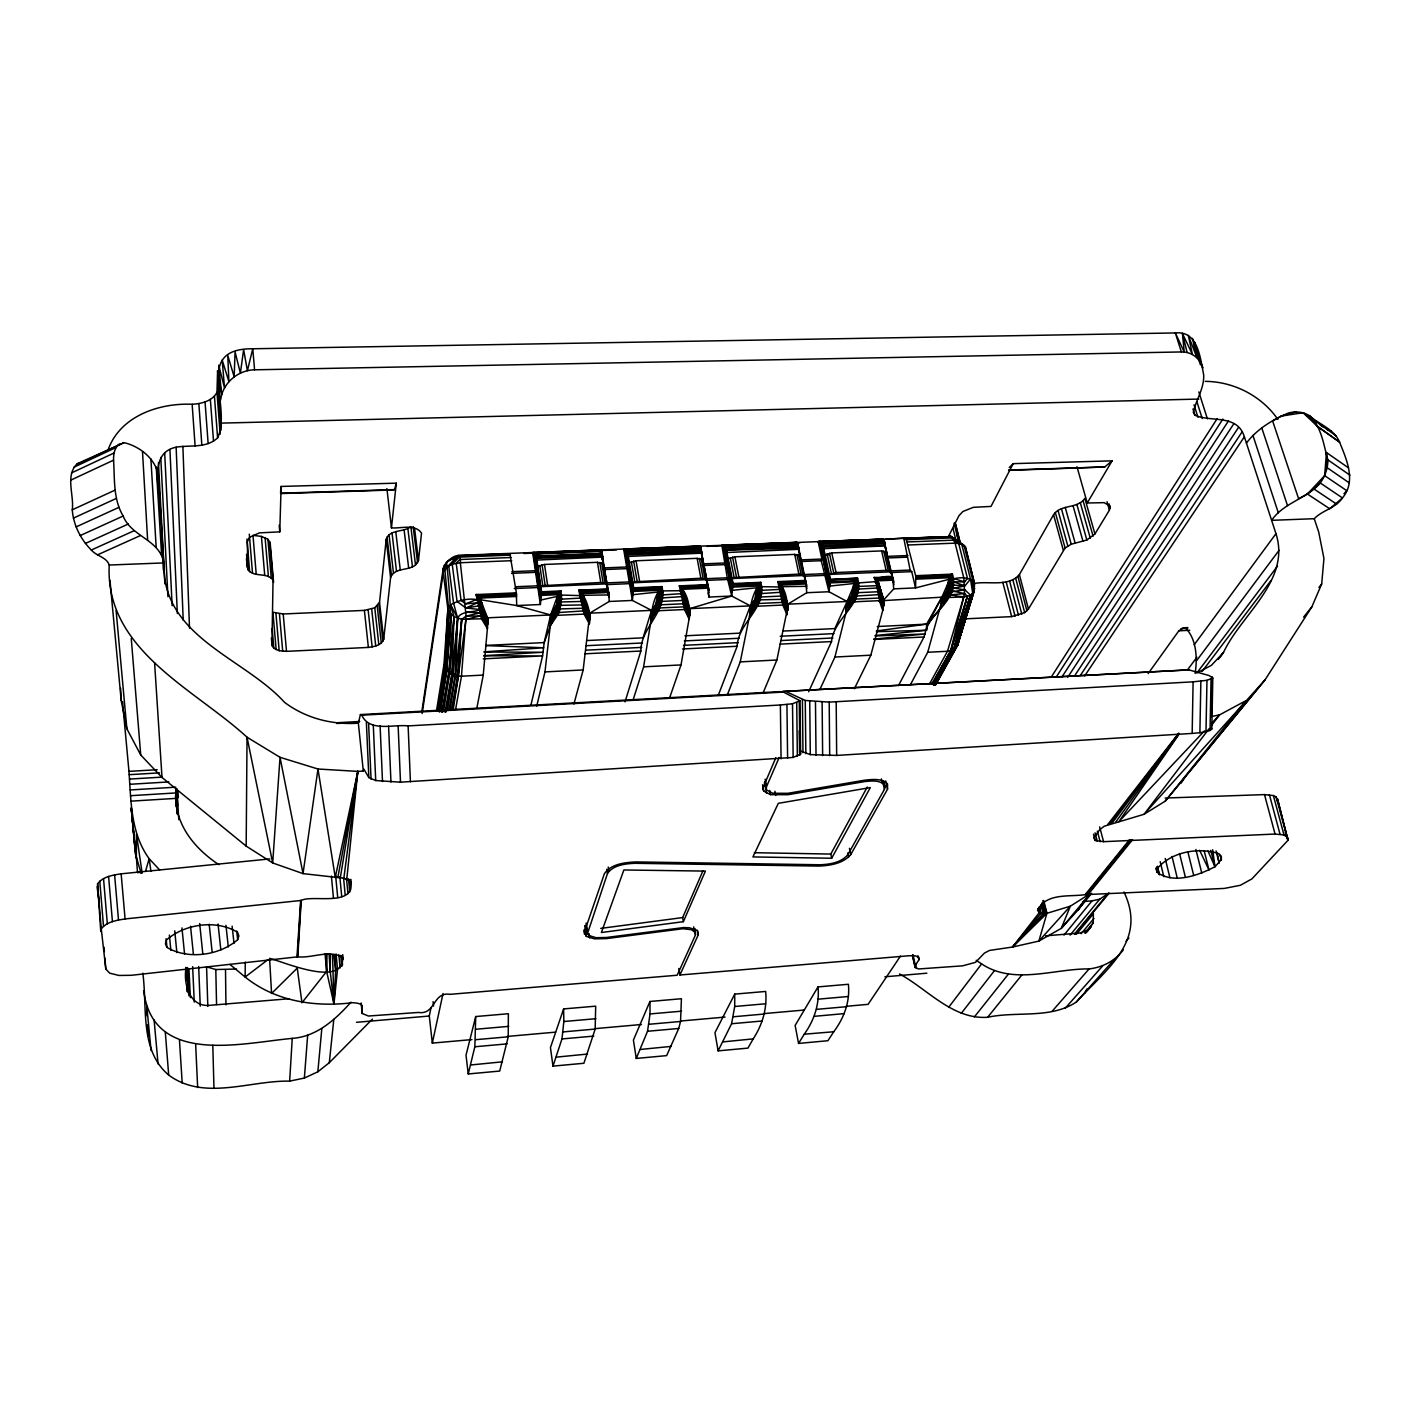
<?xml version="1.0" encoding="UTF-8"?>
<svg xmlns="http://www.w3.org/2000/svg" width="1421" height="1421" viewBox="0 0 1421 1421"><rect width="100%" height="100%" fill="white"/><g stroke="black" fill="none" stroke-linecap="round" stroke-linejoin="round"><path stroke-width="1.5" d="M455.697 708.866L461.47 676.201L466.106 616.092L460.351 562.734C461.985 547.369 444.826 561.366 443.245 568.382L421.753 712.205M486.462 621.705L487.385 628.597L487.492 617.815L480.6 599.769L476.035 594.582L481.506 618.774L487.385 628.597L483.247 675.082L476.941 707.711M573.906 704.034L583.161 669.948L589.786 613.694L582.77 595.683L560.389 595.026C560.602 604.316 559.306 616.021 550.762 621.35C557.885 613.392 559.146 602.664 557.885 592.415L558.915 593.427C560.496 603.374 557.583 613.854 550.762 621.35L544.971 671.902L536.729 706.059M608.792 593.676L607.353 588.951L578.756 590.177L584.067 614.103L589.36 623.855L589.715 613.179L609.165 601.474L609.023 594.937L601.865 555.789L599.626 549.98L601.42 550.14L602.184 553.497L600.639 549.82M632.984 700.304L643.624 666.84L651.564 616.696L656.946 609.431L660.25 590.941L681.405 590.674L683.838 591.829L689.86 609.147L689.789 614.938L681.014 664.921L669.451 698.315M718.102 1050.865L731.584 1023.742L734.71 1006.494L734.728 994.114L765.653 991.449C767.287 1008.359 762.473 1024.736 753.201 1038.875L747.961 1048.112L718.102 1050.865L714.958 1032.694L734.728 994.114M882.778 610.213L883.898 603.143L877.627 579.661L874.217 577.477L878.391 582.468L883.773 599.822L882.778 610.213L883.773 599.822L893.72 588.862L892.725 577.335L874.217 577.477C878.462 588.116 878.054 599.822 882.778 610.213L870.842 655.188L854.358 688.741M893.72 588.862L915.586 587.903L915.799 576.34L906.296 539.696L903.756 538.062L886.082 539.234M932.46 684.3L950.471 651.617L964.522 593.605L963.882 578.311L955.107 543.142L951.644 536.552L458.148 555.362L443.157 571.899L447.881 609.058L444.862 667L448.947 611.9L444.418 565.078L422.161 713.502M609.165 601.474L632.381 600.444L623.606 548.932L625.666 548.968L628.029 554.758L633.713 587.814L632.381 600.444L651.564 610.373L651.564 616.696C660.197 611.581 661.955 599.911 661.422 590.639L662.843 591.385C664.175 614.352 640.924 628.206 640.853 651.031L625.009 701.885M763.166 692.72L776.896 660.001L787.962 606.305L781.745 587.015L759.187 586.642C760.288 596.074 757.038 605.47 750.288 612.149L740.252 661.884L727.41 694.656M910.133 685.224L927.735 652.275L942.016 600.444L949.175 590.497L950.205 582.113L949.494 574.901L915.799 576.34L949.565 575.381L915.888 577.033L950.542 576.517L952.425 574.12C959.211 595.417 937.274 609.645 927.274 625.116L924.023 636.981L898.498 685.579M933.97 685.046L953.455 649.646L957.328 645.809L974.113 591.029L974.54 583.694L965.356 546.748L951.644 536.552L905.035 538.364M390.58 577.654C394.363 567.281 408.164 571.064 415.5 565.025L410.864 526.587C403.617 532.68 389.78 528.878 386.21 539.358L390.58 577.654L383.67 639.432L381.308 643.18L375.73 646.111L368.376 647.425L286.509 651.351L279.173 650.729L273.844 648.296L271.944 644.69L273.045 580.177C267.041 571.81 253.773 577.921 247.787 569.537L247.343 541.721L249.545 537.298L259.421 532.875L279.777 531.863L281.109 486.444L396.317 483.158L394.558 489.588L392.48 489.996L281.447 493.549M245.247 962.106L245.14 977.026C275.265 1001.379 314.876 1007.365 352.39 1002.711C355.765 1002.96 359.744 1002.96 362.248 1005.606L362.16 1013.457L368.448 1016.033L418.307 1012.445C435.892 1015.18 432.464 991.485 450.137 994.327L677.178 975.232L695.473 934.929L694.94 928.659M327.025 953.686L326.652 971.413L301.963 1002.746L297.255 968.11L271.571 993.474L269.581 958.411C281.251 960.774 343.171 988.643 342.798 957.576C329.69 949.192 312.069 958.465 297.788 956.813L131.265 975.303L119.009 975.463L109.683 973.172L105.811 969.033L101.264 928.872C106.824 921.696 116.7 920.293 125.084 918.943L301.234 900.452C312.069 894.342 354.948 907.539 350.863 881.766L343.846 878.214L303.028 873.613L272.69 862.956L246.17 846.117L247.041 737.215C194.055 688.546 104.941 650.054 109.222 565.025C106.699 557.139 96.308 556.037 91.317 550.034C80.642 539.341 73.43 524.971 72.258 509.819C74.318 495.236 64.869 475.484 77.196 463.779L123.982 442.659C139.631 446.176 155.671 458.859 158.317 475.378M718.244 695.402L737.162 646.253C738.263 623.375 763.557 610.55 761.763 587.086L760.359 586.34C761.159 595.612 758.974 607.229 750.288 612.149L750.359 605.879L731.726 596.038L708.972 597.051L707.321 584.653L679.309 585.861C688.332 593.676 690.269 607.975 689.221 619.219L684.496 609.538L679.309 585.861L681.725 586.358L684.94 596.447L662.275 597.921C657.159 598.454 658.935 610 652.346 611.723C652.861 606.874 660.41 599.946 658.296 592.948L661.547 591.545L659.078 603.996L652.257 613.144L652.772 614.689C660.25 608.028 662.754 597.424 660.925 587.814L658.9 588.063L659.912 589.076L659.007 590.319L633.162 591.438L631.652 589.857L633.713 587.814L661.991 586.607L658.9 587.903L657.657 603.126L655.916 608.525L651.724 613.73L652.772 614.689L651.564 616.696C651.759 606.27 655.081 594.76 661.991 586.607L662.843 591.385L660.037 604.422L658.083 610.177L654.157 613.428M877.254 626.519L926.581 624.139L927.504 626.039C935.249 610.231 955.338 597.815 952.141 578.027L964.575 581.935L967.452 578.418L958.66 543.266L954.148 540.122L907.433 541.952M689.221 619.219L681.689 592.095L680.695 586.962L681.796 587.015L687.249 603.215L686.148 605.612L684.194 606.838L660.232 607.922C653.518 605.506 661.618 596.056 659.007 590.319M786.897 611.048L784.037 604.458L779.152 582.717L780.236 582.77L786.239 600.568L785.067 603.623L782.829 605.062L758.086 606.181L760.501 587.246L759.791 583.551L757.819 583.8L760.821 582.344C754.071 590.514 750.554 601.776 750.288 612.149L751.549 610.16L750.501 609.2L754.853 604.049C758.263 601.474 757.286 582.237 758.814 584.795L757.908 586.038L732.614 587.122L730.962 585.559L733.129 583.534L760.821 582.344L761.763 587.086C758.85 588.987 754.746 596.767 760.786 596.98L781.674 596.056L780.147 582.113L777.784 581.615L782.829 605.062L787.003 614.671C788.264 603.641 786.683 589.36 777.784 581.615L805.21 580.443L805.831 581.562L806.737 592.717L787.785 604.174L787.003 614.671M820.041 689.149L834.926 657.035L846.17 611.918C844.394 601.083 855.886 595.15 854.074 584.404L857.396 583.019L877.148 581.526L878.214 591.758L882.832 606.625M487.385 628.597L487.492 617.815L483.406 610.177L480.6 599.769L476.035 594.582L516.356 592.859L516.711 605.559L550.673 614.956C555.38 617.3 561.775 602.273 558.133 596.749L558.009 594.689L561.064 590.941L561.544 598.952L559.199 612.504L550.407 625.666L544.172 642.594L542.573 655.916L530.974 704.905M558.009 594.689L541.064 595.435L539.678 593.818L541.632 591.775L561.064 590.941L558.826 592.22L550.673 614.956L550.762 621.35L550.833 618.348L554.883 613.09L556.552 607.637L557.387 598.472L561.81 595.79L558.133 596.749L556.641 604.547L558.737 605.364L582.415 604.92L580.141 591.296L578.756 590.177L607.442 589.537L608.028 591.314L581.349 592.468L580.141 591.296C583.942 596.607 584.582 611.9 589.786 619.538L589.36 623.855M657.71 600.071L661.76 601.385L683.092 600.444L682.187 593.623L658.474 595.204L659.113 593.658L661.76 592.966L662.63 594.529L661.316 597.779M798.549 1043.423L804.268 1034.204C814.18 1020.349 819.722 1004.025 818.016 986.902L848.39 984.273C850.149 1001.503 844.163 1017.809 833.914 1031.504L827.892 1040.723L798.549 1043.423L795.138 1025.447L818.016 986.902M336.084 953.988L337.523 969.353L333.953 1004.096L330.205 971.218L330.436 954.202M449.214 708.795L455.359 675.543L461.718 619.29L466.106 616.092L480.973 616.039L486.781 624.903L487.492 617.815L550.673 614.956L556.641 604.547M557.991 595.843L557.174 602.078L581.58 601.474C585.043 599.058 586.411 604.778 582.415 604.92M688.297 611.883L683.785 596.642L680.179 590.639L681.21 589.786L688.954 615.577L689.789 614.938L688.297 611.883L685.721 608.916L681.405 590.674L682.222 589.981L685.952 602.273L688.03 604.991L686.752 608.081L684.496 609.538L659.237 610.693L656.946 609.431L659.078 603.996L660.872 587.282L633.162 588.187L627.265 553.728L624.423 549.234L700.287 546.286L708.937 590.585M731.726 596.038L733.129 583.534L726.255 549.057L724.355 545.38L721.85 545.113L727.268 577.796L731.726 596.038L689.789 608.632L689.789 614.938L688.865 612.433M915.888 577.033L951.466 575.292L941.892 597.175L941.697 603.321L943.064 601.367L942.016 600.444L946.652 595.363L948.589 590.124L948.979 580.265C956.599 577.263 967.754 576.162 974.167 581.811L974.113 591.029C969.495 599.893 957.417 596.127 949.956 594.351L952.603 580.283L951.466 575.292L949.494 574.901L952.425 574.12L915.675 575.7M799.543 750.661L810.29 754.604L836.667 755.421L1192.166 733.414L1193.107 681.831L1206.98 680.322L1212.806 678.012L1209.129 675.561L1188.88 669.877L782.74 691.476L1188.88 669.877M1192.166 733.414L1199.892 732.721L1200.869 681.21M1199.892 732.721L1205.985 731.708L1206.98 680.322M1205.985 731.708L1210.053 730.465L1211.047 679.22M1211.403 714.354L1212.149 676.769M1210.053 730.465L1211.793 729.08L1212.806 678.012M808.638 691.778L831.534 641.564C833.754 617.602 864.963 604.067 857.609 578.187L853.879 583.534L851.659 595.843L856.064 599.076L879.048 598.046L880.896 596.838L881.802 594.493L876.65 578.613C871.215 579.715 894.875 572.841 892.619 579.022L893.667 581.296M915.977 579.182L949.654 577.725L948.589 590.124L964.522 593.605L967.381 596.305L953.544 650.161L957.541 645.205L974.113 591.029L972.781 580.23L963.971 545.149L952.958 537.866L906.296 539.696M882.494 602.984L880.345 600.071L876.206 581.313L875.283 582.166L877.823 583.729L883.418 601.776L878.391 582.468L877.521 583.658L883.631 606.003L883.773 599.822L875.585 578.56L892.672 577.921L893.4 580.159L877.627 580.834M270.079 550.193L270.239 543.639L267.894 539.252L261.411 536.41L252.991 535.344L256.224 574.386M558.133 596.749L556.552 607.637L550.815 617.14L551.899 619.307L550.673 614.956L544.172 642.594L485.84 645.418M443.157 571.899L443.245 568.382L444.027 569.679L446.585 562.201L449.569 559.945L457.633 556.091L470.884 555.575M849.74 604.493L855.069 595.221L857.396 583.019L856.081 582.432L855.087 591.882L847.111 601.492L846.969 607.691L853.826 601.278L858.657 582.876L857.236 582.148C859.119 593.534 852.849 603.428 846.17 611.918L847.111 601.492L854.838 582.947L854.589 578.951L856.632 579.377L857.325 589.129L879.741 587.85M468.237 1073.956L474.845 1046.762L475.715 1016.548L508.363 1013.724L508.238 1036.797L499.712 1071.061L468.237 1073.956L466.017 1055.217L475.715 1016.548M806.737 592.717L828.994 591.74L821.214 560.691L821.906 559.039L818.087 541.383L820.29 541.401L823.416 547.049L830.592 579.981L828.994 591.74L847.111 601.492C853.577 599.147 858 588.454 855.673 580.603L854.696 579.626L856.632 579.377L854.767 580.709M656.946 609.431L654.566 606.501L651.564 610.373L651.724 612.522L655.117 607.513L658.136 592.042L632.487 594.724L625.204 550.034L699.434 547.138L700.748 547.156L701.192 549.607L700.287 546.286L698.475 546.144L701.175 551.881L708.404 588.17L708.049 585.772L708.404 588.17L682.826 589.289M805.37 580.621L806.293 583.942L781.248 585.026L779.152 582.717L805.316 581.029L806.293 583.942L805.831 581.562L805.902 582.77L780.324 583.871M849.492 604.316L848.284 605.719L847.253 604.778L854.199 594.742L854.998 582.859L856.17 583.356C858.053 592.308 852.44 601.065 846.969 607.691L849.385 606.447M875.585 578.56L876.437 582.201L878.587 583.338L882.423 596.252L881.34 599.253L879.137 600.674L854.909 601.776L857.662 584.422L858.568 585.949L857.325 589.129L854.163 588.987L853.879 583.534L829.242 586.127L819.189 541.667L883.329 539.181L893.845 582.521M949.725 578.827L948.766 579.395C950.685 586.074 946.581 592.735 941.892 597.175L883.809 600.586L882.423 596.252M442.57 712.294L449 671.458C452.908 634.903 450.439 598.33 446.585 562.201L458.148 555.362M452.02 673.092L454.01 616.714L450.688 604.795C459.107 599.644 471.47 597.388 480.724 600.692C489.428 616.696 461.754 606.998 457.651 618.348L451.949 674.265L445.928 712.081M588.845 617.815L588.933 620.195L585.31 613.481L582.45 601.261L585.008 610.675L589.786 619.538C589.91 609.733 586.536 598.792 580.141 591.296L607.939 589.591M455.466 674.211L457.651 618.348L453.512 602.93L448.716 565.682L458.699 555.718L509.89 553.728L516.356 592.859M540.389 604.511L532.644 552.467L534.633 552.503L536.623 558.364L541.721 592.415L540.389 604.511L516.711 605.559L480.6 599.769M439.8 711.957L446.531 670.037L448.947 611.9L447.881 609.058L450.688 604.795L457.651 618.348L453.494 673.661L457.189 676.964L451.558 709.399M609.183 597.104L601.42 550.14L533.301 552.787L535.93 557.512L541.099 592.148L559.892 591.633L560.638 605.897L557.068 614.76L552.147 619.503M821.267 547.192L821.835 542.982L884.004 540.016L886.668 552.343L881.606 550.922L831.747 552.929L825.139 554.829L829.527 554.652M159.667 501.418C158.086 483.282 150.768 452.375 176.133 447.189C189.988 444.88 206.4 448.503 217.608 437.881C232.742 405.66 192.474 348.287 252.76 348.767L1175.327 332.94C1198.294 330.436 1200.301 358.501 1203.694 374.842C1204.333 388.59 1195.843 400.012 1193.338 412.445L1194.937 415.216C1211.065 422.499 1237.318 413.706 1244.37 436.798L1275.969 533.674C1291.05 580.692 1241.084 614.511 1223.499 652.505L1219.484 657.763M805.494 582.788L805.671 581.082M689.789 614.938C688.776 605.914 682.489 597.673 681.885 588.116L680.695 586.962L681.725 586.358L707.427 585.239L708.013 586.997L681.885 588.116M325.054 953.757L326.652 971.413L333.953 1004.096L335.658 970.046L334.947 955.214M707.587 587.015L707.853 585.292M724.692 551.011L725.349 546.748L797.714 543.373L796.044 542.236M854.323 586.624L879.119 585.541L878.16 582.805M958.305 641.049L958.02 644.015M553.071 620.053L550.407 625.666L550.673 614.956L550.815 617.14L551.934 616.909C556.979 610.799 561.153 602.309 558.933 594.298M581.349 592.468L582.344 593.641L608.454 592.504L607.353 588.951M701.121 549.128L702.631 559.767L697.125 558.329L636.04 560.78L629.414 562.716M552.982 1066.123L561.97 1038.946L563.835 1021.521L563.622 1008.928L595.683 1006.157L595.168 1029.053L583.907 1063.263L552.982 1066.123L550.442 1047.579L563.622 1008.928M452.358 709.523L458.397 676.112L461.718 619.29L454.01 616.714L448.947 611.9L444.844 667.337L437.775 711.193M583.321 604.582L583.107 608.277L588.116 616.465M886.668 552.343L885.159 545.913L823.15 548.719L822.866 545.273L819.189 541.667L829.136 587.459M1277.372 801.124L1276.147 796.95L1273.376 795.565L1264.495 794.605L1165.131 798.051M109.222 565.025L163.699 562.929C160.378 539.909 131.158 536.729 123.165 516.018C113.058 499.18 114.781 478.984 113.556 460.173C113.502 454.329 114.302 447.722 119.382 443.991M296.971 956.884L300.648 900.505M142.828 973.207C147.482 1007.4 139.347 1050.172 168.69 1075.058C204.002 1101.275 250.22 1080.28 289.653 1081.132L292.246 1038.378C316.759 1036.673 335.427 1019.479 351.04 1002.142M297.504 956.83L300.932 900.47M297.788 956.813L301.234 900.452M602.113 557.121L536.321 560.087L535.593 554.154L601.776 551.011L603.215 563.782L597.459 562.325L544.492 564.457L537.849 566.411M658.083 606.891L661.085 597.744L660.339 593.214L656.893 602.433L661.085 604.778L683.732 603.765L683.128 596.82M1285.277 832.138L1287.977 840.308L1277.497 798.851L1287.977 840.308L1251.919 878.889L1240.373 885.283L1224.263 888.427L1085.164 894.644C1069.747 897.077 1045.714 892.495 1037.596 910.559L1040.883 913.419L1046.922 913.312L1070.333 906.189L1090.12 893.685L1078.113 909.92L1061.274 928.375L1038.858 941.093L1012.516 947.043L989.567 950.418L984.487 953.047L975.499 962.337L962.621 965.836L918.588 968.962L915.213 967.488L912.531 955.978M853.506 597.726L847.946 602.806L847.111 601.492L787.785 604.174L787.962 606.305L786.239 600.568M820.716 541.65L828.585 580.869L830.344 581.757L855.673 580.603L853.435 594.227L847.271 603.605L847.111 601.492L834.838 628.579L783.113 631.066M944.539 600.159L948.713 596.98L950.986 578.311L952.319 578.898L947.647 596.252L943.064 601.367L942.762 598.49C949.406 593.481 948.144 583.356 953.562 578.756M436.584 710.216L443.974 664.424L447.881 609.058M443.583 710.642L449.747 673.785L447.047 669.859L451.043 614.529L446.585 669.38M447.366 710.429L453.246 675.792L449.942 672.044L454.01 616.714L449 671.458M755.848 598.028L750.359 605.879L750.519 608.01L754.036 603.055L757.02 587.743L731.886 590.372L723.698 546.197L796.417 543.373L797.714 543.373L798.193 545.806L797.128 542.52L722.809 545.415L731.3 585.061L732.952 585.967L758.814 584.795C761.638 593.427 757.375 602.646 751.052 608.632L751.549 610.16L755.865 604.955L760.501 587.246L757.02 587.743L755.848 598.028L758.796 599.893L782.26 599.342L780.946 589.289L779.72 585.505L778.744 586.358C780.822 588.276 783.806 594.387 781.674 596.056M289.653 1081.132L304.36 1078.059L307.664 1035.234M483.247 675.082L461.47 676.201L458.397 676.112L457.473 674.566L461.718 619.29L481.506 618.774L483.833 617.282L485.325 614.121L482.234 608.135L479.676 598.081L484.259 595.417L516.516 594.244L508.54 595.612L516.587 595.363L484.348 596.767L479.676 598.081L516.622 596.483M1348.565 467.918L1326.486 452.553L1324.638 475.644L1307.409 494.028L1329.736 508.771L1342.454 497.936L1320.233 482.98L1307.409 494.028L1298.616 498.735L1272.594 420.882L1281.174 416.087L1303.093 412.729L1317.498 426.46L1339.577 442.126L1317.498 426.46L1309.309 415.607C1321.548 426.549 1323.59 444.791 1327.871 459.871C1327.996 468.22 1325.065 476.23 1320.233 482.98C1306.769 498.807 1283.66 502.679 1271.617 520.335L1314.23 518.701C1322.4 510.157 1335.651 508.256 1342.454 497.936C1356.54 481.222 1346.54 459.427 1339.559 442.126C1334.266 429.035 1319.168 424.453 1309.309 415.607C1303.093 411.699 1295.526 411.184 1288.51 412.996C1272.577 419.71 1256.963 429.071 1246.43 443.103M787.714 610.426L779.934 586.393L780.697 585.701L787.714 610.426L787.785 604.174C785.902 605.701 782.083 585.789 779.916 589.395L758.299 590.514L756.683 595.683C757.482 598.703 751.816 608.241 750.359 605.879L689.789 608.632L688.03 604.991M964.575 581.935L952.354 581.793L951.004 591.385M636.253 1058.432L647.532 1031.273L650.036 1013.937L649.948 1001.468L681.423 998.732L680.552 1021.468L678.741 1028.467L666.644 1055.625L636.253 1058.432L633.411 1040.083L649.948 1001.468M580.141 591.296L582.308 592.433L585.736 606.341L589.715 613.179L651.564 610.373C655.667 610.035 660.605 597.779 659.024 591.456M582.344 593.641L585.434 606.767L589.857 616.607L589.058 617.602L588.33 616.252M583.427 598.223L584.422 600.888L583.8 598.49L582.273 598.01L558.062 599.342L555.309 609.964L559.199 612.504L584.759 610.835L586.873 607.708L581.651 594.351L580.78 595.062L584.759 610.835M1288.119 838.106L1283.998 834.944L1275.063 834.056L1103.584 841.676L1095.2 840.504L1093.833 837.875L1099.712 829.686L1104.224 826.223L1144.047 814.286L1165.202 801.16L1265.063 679.824L1311.885 606.785L1321.69 583.96L1323.946 558.471L1318.688 531.969L1314.23 518.701M304.36 1078.059L317.842 1071.789L321.803 1028.768M884.519 542.413L884.004 540.016L882.725 539.998L820.183 542.431L820.308 544.989L821.427 543.746L884.377 541.472L885.159 545.913L884.377 541.472L881.482 539.039L883.329 539.181L884.501 541.952M707.498 584.813L708.013 586.997M781.248 585.026L787.945 607.495L786.719 608.135M728.28 558.737L734.906 556.819L794.73 554.403L800.005 555.842L798.62 549.323L726.451 552.538L724.355 545.38M652.221 613.108L652.079 611.35M684.656 596.447L689.967 610.781L683.146 590.408M346.795 878.995L357.826 771.39L363.314 771.052L363.847 769.063L368.838 777.589L375.712 780.538L400.491 782.172L793.149 757.446L800.645 754.018L800.041 700.748L783.451 692.08L779.383 691.654L360.401 714.568L358.358 723.165L363.314 771.052M587.761 609.502L584.067 614.103L558.275 615.275L553.568 611.048C544.083 626.75 563.444 600.479 559.235 596.269L558.169 595.754M317.842 1071.789L329.299 1062.713L333.811 1019.372M914.787 966.351L918.872 959.868L918.943 957.399L915.515 955.871L909.493 955.711L679.913 975.001L698.315 934.698L697.054 930.293L689.38 927.789L683.821 927.54L606.394 937.487L596.074 937.7L588.987 935.533L587.424 933.739L586.145 925.107M383.67 639.432L379.531 602.309L386.21 539.358M280.559 491.524L281.109 486.444M415.5 565.025L418.485 560.496L421.54 533.141C415.074 523.532 400.775 528.754 391.45 527.866L396.317 483.158M757.908 586.038L758.121 590.568L757.375 589.733L759.311 588.898M892.441 577.281L892.619 579.022L892.85 577.814M940.755 607.513L941.892 597.175L926.581 624.139L926.545 630.249L875.158 635.56M560.3 598.952L558.915 608.952L583.107 608.277C589.129 605.932 583.729 596.642 579.519 595.008L580.603 594.138L581.864 596.554L586.376 612.629M751.016 608.597L756.132 601.74L760.484 588.685M1195.168 673.43C1197.352 658.634 1196.819 639.93 1186.002 628.455L1183.48 627.798L1178.826 630.817L1148.168 673.572M486.728 621.936L487.492 617.815L487.652 624.245L487.652 621.297C480.937 615.346 484.312 602.948 476.692 599.484L465.662 603.836L461.061 600.444L456.194 563.178L459.853 559.519L511.187 557.512M608.028 591.314L608.188 590.088L608.454 592.504L608.295 590.55M343.846 878.214L357.826 771.39L317.984 769.01L280.026 757.322L247.041 737.215L272.69 862.956L280.026 757.322L303.028 873.613L317.984 769.01L335.267 877.414L357.826 771.39L340.329 877.681M951.466 575.292L949.583 575.576L951.093 579.217L949.104 584.795M458.503 674.691L465.928 619.485L482.341 615.311L484.348 612.309L482.234 608.135L487.616 618.952L487.492 617.815L486.621 624.21M589.715 613.552L589.875 615.346L585.434 606.767L582.77 595.683M689.647 611.439L686.307 601.705L684.194 606.838L685.721 608.916M798.78 549.501L797.714 543.373L798.193 545.806M701.388 553.178L627.727 556.464L626.288 551.366L700.748 547.156L701.192 549.607M683.306 591.296L687.533 607.087L689.718 609.627M659.149 594.902L658.26 597.619L659.326 594.848L658.296 592.948M899.564 973.953C927.806 989.318 952.638 1019.674 987.631 1017.276C1016.619 1010.953 1050.456 1019.266 1076.372 1002C1107.012 968.447 1147.351 941.075 1123.975 891.997M453.228 709.559L458.219 677.106M1087.101 931.803L1093.246 922.833L1093.353 913.792L1076.372 934.254M450.048 709.043L455.2 676.485M437.881 711.424L444.951 667.906L443.974 664.424M440.492 710.198L446.922 671.103C441.114 661.564 452.784 679.38 458.397 676.112L457.189 676.964M557.814 602.042L555.309 609.964L554.776 609.147L550.78 616.075M757.357 595.932C755.333 590.941 762.42 595.648 760.661 590.177M437.384 710.873L444.809 667.568M656.893 602.433L657.159 606.199M781.745 587.015L785.529 598.809L782.634 602.397L759.169 603.463L756.132 601.74L759.258 587.566L757.198 588.631L757.233 593.25M852.263 596.625L852.778 593.712L857.023 595.985L879.652 594.582L881.109 592.433L878.587 583.338L883.951 601.936L881.784 595.292M439.16 711.726L446.46 670.499M908.356 544.989L955.107 543.142L961.697 543.959L970.49 579.075L964.912 585.896L953.26 585.061L951.999 591.722C951.217 596.749 945.178 592.593 947.718 589.466L950.631 584.759L949.938 579.679M441.736 712.223L448.823 673.057M587.424 933.739L607.478 873.524C613.268 864.963 625.222 863.79 634.743 863.293L818.94 866.082C830.13 865.584 843.15 863.595 850.753 854.572L887.539 789.188L887.539 783.877C881.446 778.033 871.926 779.401 864.252 780.253L787.891 793.309L772.793 793.273L766.914 790.2L765.937 787.998L779.152 757.553M927.274 625.116L941.892 597.175L942.016 600.444L942.016 598.259L945.8 594.404L948.766 579.395L915.586 587.903L911.731 571.651L910.15 570.052L903.756 538.062L944.645 537.067M444.986 712.187L451.807 675.099M337.825 877.485L357.826 771.39M100.749 931.483L97.569 883.844C102.916 876.579 112.792 875.105 121.14 873.826L269.848 858.923M876.775 583.587L880.345 600.071M757.056 602.415L758.494 596.323M632.416 596.092L624.423 549.234L625.293 552.627L626.288 551.366L700.926 548.648L701.85 553L699.771 547.742M857.414 584.457C852.227 585.345 857.538 594.351 853.985 598.046L855.762 595.541M471.932 1039.586L432.321 1043.103L429.284 1016.033L431.043 1007.542M220.184 434.169L216.969 392.409L217.591 370.703L221.676 394.718L220.575 400.012M432.321 1043.103L443.05 993.492M660.321 594.635L657.657 603.126L656.378 605.417L655.827 604.618M660.747 594.582L658.225 603.516L651.955 611.137M681.298 593.712L681.689 592.095L684.052 592.93M759.56 596.66L761.62 590.195L760.732 588.649L756.967 605.683L752.952 608.916M483.726 613.996L479.818 599.165L479.072 601.047L482.145 611.918L486.817 622.291M883.631 606.003L883.773 600.799M600.71 551.614L602.717 556.925L601.776 551.011L534.083 553.675L540.406 598.738M580.603 598.117L581.029 596.5M780.449 587.814C786.435 591.029 782.243 602.095 787.749 605.168M934.894 685.117L955.729 647.958L970.419 595.097L964.895 589.857L948.571 587.175M944.13 602.095L941.697 603.321C947.949 597.335 953.189 588.028 951.093 579.217L949.903 578.738M508.452 594.387L516.445 593.534L477.438 595.719L477.74 602.628L465.964 607.993L457.047 601.456L452.215 564.19L459.285 557.139L510.548 555.131M963.154 623.837L958.393 640.782L974.522 588.454L958.358 642.772M965.552 615.382L967.346 609.023M583.303 598.188L582.628 594.777M695.668 932.887L691.636 929.76L682.897 928.73L606.376 938.606L594.475 938.855L586.305 936.368L584.457 931.874L604.369 873.755C611.03 863.861 624.849 862.494 635.844 861.925L820.219 864.767C829.917 864.341 841.214 862.618 847.786 854.785L884.413 789.383L885.105 786.968L883.489 780.644M145.528 871.251L149.169 858.71C130.554 833.15 131.105 801.391 128.956 771.372L122.508 701.548M957.576 644.992L972.728 593.303L970.49 579.075L974.113 591.029L957.328 645.809L950.471 651.617M932.194 684.371L951.395 649.326L967.381 596.305L951.058 649.415M954.379 648.1L970.419 595.097L953.828 648.402M956.653 646.289L972.728 593.303L956.031 646.892M974.522 588.454L957.328 645.809M973.9 585.736L974.54 583.694L965.356 546.748L950.276 536.25L965.356 546.748M541.632 591.775L540.584 597.406M787.785 604.174L781.568 586.127L784.055 594.458L782.705 595.63M759.063 593.268L755.528 601.172L750.75 606.643M237.662 939.707L238.906 935.942L237.662 932.425C216.898 919.263 184.41 923.792 166.435 940.098L165.44 943.899L166.95 947.398C187.892 959.921 219.491 955.587 237.662 939.707L236.703 931.039M632.292 583.143L633.961 590.195L632.665 593.41M953.26 585.061C948.766 585.15 946.173 597.175 942.762 598.49L950.045 590.958M854.163 588.987L855.176 585.008M583.516 604.493L589.466 614.582L585.825 606.181M276.154 649.699L272.921 612.238L283.205 613.979L364.398 610.391L374.771 607.779L379.531 602.309M731.584 578.915L733.396 585.896L732.081 589.076M485.787 621.137L482.749 618.135L479.57 609.502L465.964 607.993L481.755 605.399L480.724 600.692L483.833 617.282L487.652 624.245M482.749 618.135L477.989 599.52L478.93 598.809C479.001 607.46 486.604 617.14 487.669 620.018L487.35 618.846M828.816 574.795L830.77 581.686L829.455 584.83M952.319 584.937L953.527 581.793L952.603 580.283M556.073 610.746L558.524 602.06L558.222 597.975M947.398 592.557L947.718 589.466M964.06 618.899L1011.663 616.625L1024.665 612.611L1028.431 609.041L1065.093 548.009L1071.239 544.207L1086.852 540.016L1094.934 533.976L1109.428 510.139L1110.085 506.16L1104.17 502.661L1087.243 502.998L1076.976 466.727M653.518 614.245L653.909 613.25M757.535 595.985L754.764 600.177L756.132 601.74M752.295 609.716L752.721 608.739M683.359 921.678L705.402 871.091L623.872 869.972L601.385 932.513L683.359 921.678L682.666 917.575L702.898 870.895M775.83 757.748L762.633 788.584L763.77 791.124L770.555 794.659L787.962 794.712L864.217 781.657C870.878 780.928 879.102 779.738 884.395 784.801L885.105 786.968M108.316 449.214C120.607 415.856 159.223 402.836 192.155 404.274C201.391 403.795 212.191 401.148 216.969 392.409M660.765 601.136L662.275 597.921M783.344 592.113L761.301 593.552L757.819 602.877L755.865 604.955L753.467 602.042L750.892 606.838M853.63 591.385L856.792 592.415L858.266 589.253M1085.022 992.782L1086.852 988.98M559.714 597.53L560.496 595.932L559.217 595.328M555.913 614.014L558.666 608.863L560.425 597.406L560.549 598.952M948.66 536.072L958.98 515.663L962.923 511.489L973.332 507.333L991.005 506.427L1013.209 463.637L1112.092 460.848L1104.721 466.976L1008.537 470.369M653.909 615.435L651.067 620.995L651.564 610.373L643.056 637.834L586.766 640.551M855.069 595.221L856.561 592.362L856.241 584.67M831.658 858.248L870.309 787.589L778.317 803.327L752.917 856.934L831.658 858.248L830.788 854.057L867.272 787.021M752.668 610.888L749.631 616.394L750.359 605.879L739.915 633.144L684.94 635.809M929.405 684.176L947.487 651.262L963.811 596.838L949.761 597.477L945.196 593.41L942.016 598.259L941.892 597.175L942.052 599.271L942.478 598.117M935.728 684.052L958.18 642.043M934.396 684.78L954.983 647.852M935.693 684.549L957.541 645.205M935.48 685.171L957.008 646.395M935.284 684.318L957.985 643.677M787.927 607.549L784.641 597.442M933.526 684.904L952.976 650.516M660.037 604.422L661.76 601.385M931.679 684.052L950.134 651.724M973.989 583.516C988.288 580.674 1008.342 587.37 1019.39 574.581L1053.565 514.722C1060.883 503.904 1077.544 509.215 1084.862 498.362L1094.934 533.976M759.045 599.982L760.786 596.98M856.01 595.648L857.769 592.664L878.214 591.758L880.31 590.461M1087.243 502.998L1112.092 460.848M689.149 613.019L689.789 608.632M1051.398 676.84L1217.229 418.556M556.996 611.439L561.544 598.952L560.673 597.388M1056.158 677.16L1222.877 419.053M1181.135 783.131L1185.86 775.83M1062.091 676.733L1228.561 420.776M853.062 597.371L854.625 594.99M1084.134 900.701L1078.113 909.92L1091.648 893.258M1067.704 677.302L1233.89 423.653M1075.129 675.046L1238.49 427.455M1080.457 675.277L1242.061 431.931M1084.703 675.881L1244.37 436.798M900.434 956.138L868.089 1004.345L846.081 1006.317M948.02 593.108C951.555 590.461 949.921 583.427 952.354 581.793M1179.235 733.947L1118.878 821.64L1204.493 730.838M559.981 609.307L558.062 612.042L558.275 615.275M360.401 714.568L361.787 715.189C369.638 732.49 393.28 724.106 408.129 725.9L780.378 704.994L792.509 703.75L800.041 700.748M1115.574 822.279L1179.128 733.573M661.085 604.778L659.131 607.478L659.237 610.693M1194.191 644.779L1275.969 533.674M758.086 603.001L760.075 600.337M1187.619 669.717L1196.891 657.266M1112.057 823.168L1178.862 733.467L1109.783 823.878M1196.731 660.516L1279.078 550.3M1197.566 672.062L1277.461 566.18M847.182 601.989L850.913 598.685L850.326 597.69M1202.059 671.511L1271.156 580.336M948.962 1006.938L981.609 963.9C1013.812 985.357 1053.849 968.607 1089.108 968.909C1102.607 967.364 1115.219 960.862 1123.318 949.796M1208.916 728.866L1144.047 814.286L1265.063 679.824L1165.202 801.16L1245.826 700.731L1219.502 714.905L1211.118 716.575M1211.562 725.367L1219.502 714.905L1211.989 722.88M855.016 598.632L857.023 595.985M829.9 579.732L830.77 581.686L829.349 580.141L821.427 543.746L829.9 579.732L857.609 578.187L830.486 579.359L828.212 581.367L829.988 582.912L854.767 581.828M1218.081 659.504L1223.499 652.505L1211.367 665.365L1196.731 673.057M1043.742 900.505L1046.922 913.312L1012.516 947.043L1039.106 912.833L1038.165 908.641M1107.598 824.677L1178.648 733.236M961.253 1013.368L994.487 970.596M652.843 612.309L651.724 613.73L651.564 610.373L655.117 607.513M974.415 1016.885L1008.253 974.291M1318.954 587.388L1321.69 583.96M1303.59 617.14L1311.885 606.785M1085.164 894.644L1129.464 839.775M1086.177 894.573L1130.512 839.704M987.631 1017.276L1022.036 974.753M1087.172 894.502L1131.56 839.651M1088.184 894.448L1132.626 839.598M1064.009 935.054L1092.003 900.861L1099.747 899.173L1108.966 892.903M1070.102 935.125L1099.747 899.173M782.047 586.66L806.773 586.322L797.998 544.847L724.87 547.511L732.952 585.967L725.918 549.838L724.87 547.511L723.804 548.772L722.809 545.415L731.797 591.74M751.673 607.797L750.501 609.2L750.412 606.394M1074.454 934.112L1106.408 895.55M1075.253 933.988L1108.735 893.614M1090.12 893.685L1061.274 928.375L1070.333 906.189L1038.858 941.093L1046.922 913.312L1042.801 900.648M1081.168 933.704L1093.939 918.41M1084.738 932.993L1093.246 922.833M1085.52 933.242L1091.346 926.741M658.989 589.164L659.912 589.076L633.961 590.248L633.73 589.147L660.925 587.814M1042.108 902.939L1045.003 913.561L1012.516 947.043L1040.883 913.419L1039.426 907.06M535.593 554.154L534.083 553.675L539.98 593.303L541.419 594.244L541.774 592.948L559.963 592.166L557.973 593.534M855.033 583.818L854.501 591.687L851.73 599.662L847.253 604.778L847.111 601.492L847.662 602.433L850.913 598.685L854.909 601.776M1052.037 1011.379L1089.108 968.909M1065.111 1008.359L1102.714 965.836M1126.071 941.199L1128.913 938.002M1076.372 1002L1114.384 959.299M1012.516 947.043L1043.209 913.632L1040.74 905.106M1343.946 493.726L1346.788 490.707L1324.638 475.644M633.162 591.438L625.204 550.034L625.986 549.216M683.021 590.337L683.785 596.642M852.742 600.55L854.749 598.49M329.299 1062.713L372.426 1019.088M550.833 615.329L554.083 612.078M947.647 596.252L950.756 591.278L952.372 580.319L952.585 581.775M1009.265 467.509L1013.209 463.637M724.87 547.511L726.468 549.803L798.034 546.996L798.158 545.327M948.713 596.98L950.986 594.795L964.522 593.605M582.503 594.689L581.722 598.028L584.297 604.067M631.972 589.342L633.961 590.195L632.647 588.596L626.288 551.366L627.798 553.693L701.05 550.638L701.654 552.503M750.519 606.252L754.036 603.055M558.915 593.427L541.419 594.244L536.214 557.281L601.847 554.545L607.602 591.331M945.8 594.404L941.892 597.175M1207.992 851.037L1214.955 866.721L1221.35 859.669L1221.332 856.49L1219.111 853.826C1198.827 846.738 1170.478 851.907 1156.872 869.172L1157.085 872.299C1173.657 884.43 1198.347 875.443 1214.955 866.721L1212.681 849.758M725.403 550.264L798.371 548.044L798.957 549.145L797.998 544.847L795.298 542.378L797.128 542.52L806.862 588.436M476.692 599.484L477.829 598.596L479.836 602.54L482.341 615.311L483.833 617.282M822.031 546.463L884.519 543.586M267.841 959.743L245.14 977.026L229.953 964.45M701.299 552.023L628.029 554.758L625.613 552.112M782.26 599.342L783.895 598.401M445.928 567.547L452.215 564.19L460.351 562.734L511.738 560.691M1088.344 929.867L1079.942 932.993L1045.554 935.853M456.159 556.872L449.569 559.945M542.804 585.683L540.868 586.66L606.518 583.871L600.763 582.468L542.804 585.683L539.767 565.416M634.796 581.793L632.842 582.77L706.379 579.644L700.855 578.24L634.796 581.793L631.368 561.739M734.142 577.583L732.152 578.542L804.162 575.487L798.886 574.102L734.142 577.583L730.27 557.76M891.18 571.81L886.118 570.407L836.045 572.521L829.402 574.421L891.18 571.81L892.477 577.281M81.921 462.376L123.982 442.659M73.661 467.349L115.971 447.526M71.565 472.891L113.982 453.05M71.05 480.014L113.556 460.173M457.473 674.566L453.246 675.792M683.732 603.765L684.691 603.321M72.258 509.819L115.083 490.103M73.395 518.132L116.291 498.451M76.112 526.907L119.044 507.297M80.215 535.557L123.165 516.018M85.402 543.444L128.334 524.012M91.317 550.034L134.178 530.69M97.534 554.847L140.306 535.61M883.898 603.143L882.992 604.316L880.31 597.353L878.249 585.079M951.235 581.882L949.264 582.45L949.85 584.741L951.04 584.795M453.494 673.661L449.747 673.785M949.654 577.725L950.542 576.517L915.977 578.098L949.672 576.642M683.092 600.444L685.455 599.111L686.236 601.847M479.836 601.207L478.664 596.909L484.206 594.919L484.348 596.767M449.942 672.044L446.922 671.103M447.047 669.859L444.951 667.906M484.348 596.66L479.676 598.081L484.277 595.63L516.516 594.244M77.196 463.779L80.34 462.837M1281.174 416.087L1296.005 411.841M951.2 580.514L949.175 581.331L950.01 582.166M478.664 596.909L484.259 595.417M466.106 616.092L480.334 612.895L483.176 610.764L487.652 621.297L486.87 619.876M557.121 596.447L540.353 600.124L533.301 552.787L535.344 553.533M952.763 588.436L964.912 585.896L953.527 581.793M558.844 592.379L559.963 592.166M951.999 591.722L964.895 589.857M876.455 630.977L926.581 624.139L927.416 625.879L926.545 630.249L876.437 631.688M600.763 928.393L682.666 917.575M254.59 369.815C239.723 370.064 225.921 380.437 221.676 394.718L218.71 365.215L224.518 387.897L222.191 360.028L228.905 381.681L227.769 355.499L234.163 376.76L235.069 351.946L240.398 373.119L243.613 349.655L247.414 370.686L252.76 348.767L254.59 369.815L1181.348 351.946C1191.171 351.484 1200.408 358.376 1202.788 367.932L1196.109 350.738M465.662 603.836L480.156 602.575L482.518 607.833M757.908 584.884L759.951 584.511L759.72 583.036L733.236 584.173M779.916 589.395L782.722 589.768L782.225 587.548L782.722 589.768M873.773 639.13L925.373 633.926L875.265 635.969M502.466 1061.824L470.617 1064.986M587.512 1054.045L556.215 1057.153M671.085 1046.407L640.303 1049.462M753.201 1038.875L722.916 1041.895M804.268 1034.204L833.754 1031.753M474.845 1046.762L507.19 1043.867M561.97 1038.946L593.729 1036.104M647.532 1031.273L678.741 1028.467M731.584 1023.742L762.242 1020.988M814.162 1016.335L844.287 1013.617M507.155 1036.442L555.558 1032.143M595.186 1028.626L641.404 1024.505M681.014 1020.988L725.03 1017.081M764.64 1013.546L804.25 1010.029M475.751 1039.675L508.238 1036.797M563.267 1031.895L595.168 1029.053M649.202 1024.257L680.552 1021.468M733.609 1016.743L764.409 1014.008M816.542 1009.354L846.792 1006.672M143.734 990.846C153.059 1066.07 241.854 1042.996 292.246 1038.378M476.053 1029.23L508.647 1026.371M563.835 1021.521L595.843 1018.697M650.036 1013.937L681.476 1011.184M734.71 1006.494L765.582 1003.777M817.874 999.194L848.213 996.512M356.511 1022.303L429.284 1016.033M884.892 976.795L926.865 973.19M288.978 998.75L210.166 1005.304C189.579 1007.596 183.202 983.776 186.062 967.577M207.821 1006.334L206.578 966.848L215.797 969.531L236.525 969.033M1083.157 901.553L1092.003 900.861M484.152 651.848L543.799 647.781L485.84 645.596M141.763 872.334L137.5 872.618L136.363 856.97M130.608 795.707L175.991 792.918L175.636 787.181L130.27 789.952M130.892 801.16L176.311 798.353M129.56 779.063L162.03 777.127M129.915 784.285L168.833 781.923M128.956 771.372L157.198 769.702M129.24 774.676L159.578 772.864M483.762 655.685L543.266 652.257L484.117 652.008M786.825 691.903L805.263 700.464L829.207 702.116L1193.107 681.831M707.498 585.914L707.321 584.653M361.787 715.189L783.451 692.08M337.559 722.703L359.673 721.477M336.795 723.502L341.182 723.271M354.309 722.543L358.696 722.294M358.358 723.165C332.141 725.065 305.604 718.209 284.484 702.311C247.076 660.872 173.451 640.178 164.623 578.098L157.891 468.255M544.971 671.902L583.161 669.948M643.624 666.84L681.014 664.921M740.252 661.884L776.896 660.001M834.926 657.035L870.842 655.188M927.735 652.275L947.487 651.262L953.455 649.646L951.395 649.326M483.264 658.847L542.573 655.916L483.726 655.809M584.919 653.802L640.853 651.031M682.506 648.971L737.162 646.253M780.111 644.122L831.534 641.564M873.862 639.468L924.023 636.981M1183.48 627.798L1187.867 627.585M1181.046 628.597L1187.601 628.277M1178.826 630.817L1189.732 630.267M586.322 645.702L642.505 642.967M684.336 640.924L739.222 638.242M780.182 636.253L833.967 633.624M585.701 650.179L641.777 647.408M683.501 645.347L738.281 642.647M781.337 640.534L832.866 637.993M681.796 587.015L707.498 585.807M759.791 583.551L732.028 584.333M830.592 579.981L856.543 578.862M876.739 579.697L892.619 579.022M515.592 586.749L536.996 585.843M605.382 582.947L628.473 581.971M704.656 578.756L727.268 577.796M804.091 574.546L824.038 573.693M890.576 570.887L910.15 570.052M514.278 588.543L537.866 587.548M606.394 584.635L629.521 583.64M705.846 580.407L728.493 579.448M803.256 576.269L825.441 575.327M889.937 572.574L911.731 571.651M541.685 592.415L540.637 592.539M680.695 586.962L681.796 586.909M779.152 582.717L805.547 581.686L805.902 582.77M511.862 571.668L535.362 570.709M603.623 567.92L626.679 566.997M702.738 563.888L725.314 562.965M799.792 559.945L821.906 559.039M888.356 556.322L907.895 555.54M511.524 573.356L534.989 572.397M605.275 569.519L626.217 568.666M702.169 565.558L724.728 564.634M801.337 561.508L821.214 560.691M887.592 557.973L907.095 557.174M533.088 552.556L601.154 549.927M624.139 549.021L699.967 546.073L709.043 592.735M722.49 545.202L796.772 542.325M818.816 541.472L883.329 539.181L893.898 584.635M488.558 554.883L506.231 554.19M523.887 553.497L543.763 552.733M561.437 552.041L581.313 551.277M596.767 550.673L616.643 549.891M634.317 549.216L651.99 548.524M669.646 547.831L689.522 547.067M707.196 546.375L727.072 545.593M744.746 544.918L764.622 544.136M780.076 543.533L799.952 542.769M817.626 542.076L835.299 541.383M852.955 540.708L872.831 539.927M536.268 556.517L601.456 553.959M627.602 552.929L700.642 550.069M726.255 549.057L797.785 546.25L798.495 548.186M822.866 545.273L884.253 542.858L885.265 545.238L823.416 547.049L821.427 543.746M632.647 588.596L633.766 588.454M280.381 493.211L394.558 489.588M1008.803 470.031L1104.721 466.976M220.966 423.121L1198.844 399.07M905.905 539.287L910.31 539.216M583.214 595.31L609.023 594.937M683.874 593.783L682.187 593.623L682.293 597.033M658.918 597.584L660.445 597.673M903.756 538.062L910.346 538.15M754.302 852.707L830.788 854.057M476.035 594.582L484.206 594.919M466.106 612.185L480.334 612.895L482.092 615.471L480.635 605.541L478.433 600.994L481.346 612.433L478.895 602.522M1205.292 381.361C1233.765 381.556 1261.67 395.997 1277.923 419.426M760.111 593.374L761.301 593.552M856.792 592.415L857.769 592.664M878.107 583.818L880.896 596.838M820.183 542.431L821.835 542.982M723.698 546.197L725.349 546.748M625.204 550.034L626.821 550.602M480.582 602.682L480.724 600.692M558.915 608.952L555.824 606.945M829.349 580.141L830.663 580.496M758.086 606.181L755.865 604.955M659.202 591.367L661.422 594.529M589.608 614.192L589.715 613.179L589.786 619.538M1326.788 429.213L1331.424 431.362M952.123 538.523L958.713 541.969L954.805 539.98M878.782 585.239L881.731 595.506M583.019 596.891L583.8 598.49L583.143 596.962M976.191 960.312L981.609 963.9M1314.354 489.25L1336.61 504.1M1349.346 482.945L1327.232 467.758L1326.486 452.553M1327.871 459.871L1349.95 475.165M1303.093 412.729L1313.324 420.012M1320.127 424.861L1323.537 427.277M1314.247 420.279L1336.308 436.016M948.979 580.265L950.205 582.113M854.074 584.404L854.98 585.097M480.902 601.811L481.755 605.399M109.968 580.283L121.194 700.589L126.86 728.778L140.732 754.995L162.012 777.465L246.17 846.117M218.887 864.679C194.553 848.621 173.842 823.683 175.991 792.918M557.263 597.353L558.24 599.271M786.932 607.939L782.634 602.397L782.527 595.719L784.534 601.19M159.632 869.918L149.169 858.71L150.946 871.393M800.645 754.018L799.561 752.828L799.295 730.714M882.192 604.937L879.137 600.674L881.695 603.623M602.468 556.428L601.651 554.723M583.658 611.385L585.31 613.481M874.217 577.477L875.798 579.502M879.137 600.674L881.979 604.351M758.121 588.045L757.926 593.214L758.263 589.235M847.662 602.433L848.284 605.719M659.184 592.344L659.912 593.339M828.585 580.869L829.988 582.912M681.902 592.113L682.915 593.605M487.421 618.615L484.17 613.162M732.561 583.924L733.165 584.866M731.3 585.061L732.614 587.122M689.807 609.005L687.977 606.039L689.594 610.018M633.162 588.187L633.73 589.147M785.067 603.623L783.184 598.898L784.037 604.458M589.164 615.204L589.857 616.607L584.919 603.588M883.152 540.602L884.253 542.858M584.297 607.708L585.647 610.142M541.099 592.148L541.632 593.108M787.82 604.547L786.204 601.598L787.643 605.559M659.291 593.569L659.895 594.706M485.325 614.121L487.208 619.236M539.98 593.303L541.064 595.435M602.078 553.018L534.456 556.215L535.468 557.902L535.237 555.327L536.623 558.364L601.936 555.789L602.291 557.281M581.242 596.5L586.322 609.378M796.79 543.959L797.785 546.25M689.309 610.639L689.931 612.025M1181.348 351.946L1175.327 332.94L1184.226 352.035L1182.45 333.491L1192.432 354.468L1188.276 335.32L1196.962 357.701L1192.397 338.34L1200.408 362.213L1194.564 342.301L1194.635 346.919M1199.644 850.291L1209.022 870.096L1204.173 850.753M883.809 600.195L882.423 597.264L883.667 601.172M781.355 587.939L783.593 595.062M682.844 592.237L686.148 605.612L684.052 596.571M479.463 601.119L480.156 602.575M685.721 602.54L686.769 604.866M589.466 614.582L587.655 610.568L589.715 613.179M481.133 602.984L480.085 600.142M1211.136 727.623L1211.793 729.08M584.102 600.87L585.168 603.286M781.87 592.415L785.138 600.426M683.679 592.575L684.318 594.085M783.131 592.095L784.055 594.458M882.69 602.788L883.187 604.12M878.409 588.152L876.437 582.201L880.096 597.495M879.563 587.85L880.416 590.195M683.235 593.623L685.419 602.824M822.83 545.859L823.718 548.328M478.682 602.54L480.511 609.165L478.202 600.976M1041.611 903.49L1045.003 913.561M1261.759 427.828L1287.479 505.521M1252.913 435.359L1278.332 512.839M726.184 549.661L727.019 552.165M1197.228 354.895L1200.461 364.877M141.07 873.311L135.617 854.394L131.247 807.981L136.327 858.604L136.452 834.305L142.153 873.133M1198.827 391.93L1207.388 418.822M1196.962 401.93L1202.219 418.502M1194.031 404.825L1197.956 417.277M1192.965 408.982L1194.937 415.216M884.679 543.408L885.39 545.735M627.514 553.533L628.277 556.073M1109.019 503.833L1110.245 508.061M1106.995 501.666L1109.428 510.139M892.85 578.276L893.4 580.159M1083.033 500.601L1093.086 536.197M1080.297 502.697L1090.316 538.257M1076.887 504.491L1086.852 540.016M1157.138 866.579L1159.483 874.874L1157.405 866.259M1073.068 505.805L1083.015 541.348M1065.217 507.35L1075.093 542.893M1061.416 508.682L1071.239 544.207M1058.023 510.441L1067.81 545.966M798.034 546.996L798.62 549.323L798.211 546.819M1055.323 512.519L1065.093 548.009M1053.565 514.722L1063.281 550.176M559.252 597.619L559.625 599.005M1276.147 796.95L1287.977 840.308M1273.376 795.565L1283.998 834.944M1269.415 794.748L1280.019 834.18M1264.495 794.605L1275.063 834.056M1099.659 826.88L1103.584 841.676M1097.349 831.143L1100.156 841.712M1095.058 832.848L1097.296 841.321M1093.531 834.145L1095.2 840.504M1039.195 907.024L1040.883 913.419M1019.39 574.581L1028.431 609.041M1017.916 576.446L1026.921 610.87M1015.678 578.223L1024.665 612.611M536.214 557.281L536.836 559.696M1012.836 579.786L1021.788 614.156M1009.603 581.029L1018.52 615.4M1006.175 581.864L1015.074 616.234M1002.782 582.255L1011.663 616.625M701.565 553.355L700.855 550.815M1216.039 850.895L1219.147 863.169L1217.211 852.564M1210.816 850.397L1214.955 866.721M960.436 543.728L955.143 522.591L960.418 543.888M1195.896 849.474L1201.775 873.08M957.203 535.326L958.784 541.65M954.024 523.248L959.317 544.438M953.011 528.523L956.191 541.241M1187.867 851.872L1193.711 875.46M1038.041 908.587L1039.106 912.833M486.018 620.941L486.248 621.901M1179.554 853.524L1185.345 877.094M1182.45 333.491L1187.086 352.479M1172.005 856.437L1177.227 877.894M1165.22 858.444L1169.909 877.769M1160.211 861.677L1163.835 876.739M878.587 583.338L878.835 584.422M805.867 582.042L806.577 585.079M885.478 551.526L889.99 570.993M883.738 551.028L888.249 570.514M881.606 550.922L886.118 570.407M683.981 593.818L684.567 596.447M583.551 597.317L583.356 596.216L584.422 600.888M876.97 583.605L877.308 585.079M885.709 780.911L887.539 789.188M883.045 783.184L884.413 789.383M831.747 552.929L836.045 572.521M881.411 778.85L882.334 783.007M917.948 955.694L918.872 959.868M829.42 553.213L833.701 572.823M827.129 553.87L831.409 573.462M915.604 964.237L916.509 968.376M913.01 954.663L915.266 965.054M912.495 955.054L915.213 967.488M533.301 552.787L534.154 556.748M798.726 555.007L802.883 574.67M796.915 554.51L801.071 574.191M794.73 554.403L798.886 574.102M849.438 848.319L850.753 854.572M847.786 852.92L848.657 857.076M585.168 607.051L582.237 596.625M734.906 556.819L738.796 576.624M732.543 557.103L736.433 576.926M774.907 791.213L775.742 795.423M708.12 586.251L708.724 589.342M583.356 596.216L583.8 598.49M769.738 790.449L770.555 794.659M765.155 779.17L766.381 785.529M765.688 783.877L766.505 788.087M764.711 781.657L765.937 787.998M764.445 782.669L766.487 793.202M762.562 784.801L763.77 791.124M708.191 592.894L708.972 597.051M701.264 558.933L705.011 578.827M699.363 558.435L703.111 578.329M697.125 558.329L700.855 578.24M783.824 594.831L784.392 597.868M892.725 577.335L893.027 579.004M483.016 614.778L481.275 605.417M636.04 560.78L639.503 580.834M697.587 930.489L698.315 934.698M633.642 561.082L637.105 581.118M694.372 928.588L695.473 934.929M693.643 926.883L694.372 931.11M688.51 611.669L688.67 612.629M678.829 968.536L679.913 975.001M601.634 555.86L602.309 559.874M607.424 590.941L608.117 595.15M601.74 562.929L605.062 583.054M599.769 562.432L603.072 582.557M597.459 562.325L600.763 582.468M608.206 867.041L608.863 871.322M606.82 869.243L607.478 873.524M544.492 564.457L547.547 584.706M542.058 564.759L545.113 585.008M589.076 933.633L589.715 937.931M586.109 923.011L587.406 931.643M584.706 925.604L586.305 936.368M583.853 929.973L584.493 934.29M880.789 593.552L881.34 599.253M97.037 886.544L98.76 899.511M477.438 595.719L477.563 596.696M414.577 528.417L418.485 560.496M413.174 526.516L417.579 562.84M407.863 528.488L412.463 566.89M404.115 529.891L408.697 568.293M333.846 954.805L335.658 970.046M395.766 531.543L400.26 569.945M386.903 488.611L391.45 527.866M392.036 532.964L396.495 571.349M389.052 534.829L393.475 573.214M387.045 537.031L391.45 575.363M433.068 1001.645L433.565 1006.05M378.839 604.262L382.959 641.351M377.222 606.128L381.308 643.18M374.771 607.779L378.839 644.814M371.68 609.094L375.73 646.111M232.12 926.155L234.039 943.473M225.957 925.337L228.301 946.954M368.146 609.982L372.142 646.999M364.398 610.391L368.376 647.425M218.052 924.041L220.841 949.974M209.189 924.218L212.155 952.301M199.668 923.526L202.794 953.793M190.538 926.208L193.398 954.361M181.959 927.895L184.552 953.953M350.845 879.279L351.253 883.507M349.495 879.706L350.525 890.239M361.147 1002.96L362.16 1013.457M348.5 878.764L349.779 892.015M346.475 878.302L347.985 893.738M174.73 930.826L176.879 952.585M343.527 877.663L345.232 895.301M339.832 876.775L341.733 896.598M169.383 935.071L170.857 950.347M166.115 938.642L166.95 947.398M146.772 1006.104L151.07 1050.581M686.485 605.257L686.752 608.081M335.622 875.514L337.718 897.557M342.727 954.646L343.154 959.051M341.697 956.067L342.532 964.877M340.791 955.445L341.839 966.422M331.395 876.047L333.455 898.09M338.891 954.788L340.116 967.95M135.617 854.394L131.247 807.981L135.155 850.646M135.617 849.012L134.853 842.422L134.924 847.502M116.096 610.408L126.86 728.778M279.191 525.237L279.777 531.863M154.107 1020.012L158.068 1063.938M283.205 613.979L286.509 651.351M279.44 613.89L282.708 651.28M121.14 873.826L125.084 918.943M270.239 543.639L273.596 582.432M269.67 541.33L273.045 580.177M275.923 613.304L279.173 650.729M267.894 539.252L271.269 578.152M265.07 537.564L268.409 576.5M272.139 628.437L273.844 648.296M114.604 874.821L118.494 919.973M271.66 637.745L272.406 646.591M271.393 638.065L271.944 644.69M261.411 536.41L264.732 575.381M176.719 805.121L177.216 813.647M108.6 876.473L112.437 921.625M103.538 878.622L107.321 923.757M249.297 534.172L252.512 573.249M99.772 881.144L103.502 926.226M103.999 947.221L104.372 951.59M104.905 958.127L105.811 969.033M97.569 883.844L101.264 928.872M246.952 538.985L249.616 571.597M246.544 554.297L247.787 569.537M246.455 558.506L247.165 567.21M131.265 638.562L140.732 754.995M165.262 1031.61L168.69 1075.058M217.591 370.703L220.308 405.749M217.804 388.413L221.037 430.243M214.429 396.157L217.608 437.881M210.361 399.408L213.505 441.096M205.05 401.948L208.141 443.618M198.851 403.6L201.853 445.27M783.149 595.381L783.38 598.792M192.155 404.274L195.103 445.963M332.55 955.178L333.953 1004.096M329.068 953.58L330.205 971.218M179.455 1040.048L182.208 1083.122M154.587 662.808L162.012 777.465M176.879 788.691L178.78 819.668M187.163 969.495L188.638 993.634M156.221 466.958L161.585 554.865M185.778 967.452L186.577 980.668M186.844 985.073L187.252 991.68M150.892 458.93L156.168 547.209M142.509 451.683L147.642 540.317M159.916 505.858L160.875 523.55M161.23 530.175L162.172 547.884M162.651 556.73L163.362 569.999M175.529 795.618L176.133 806.666M187.252 987.311L187.483 991.716M176.808 790.431L177.607 805.6M158.442 462.695L164.907 583.924M175.849 788.921L177.199 813.878M146.789 1009.354L147.127 1015.997M147.589 1024.861L148.157 1035.927M187.554 967.523L188.993 995.926M160.768 457.491L167.944 596.678M177.98 791.106L178.318 797.732M164.694 452.979L172.136 605.719M188.975 969.424L190.378 997.613M121.194 700.589L120.607 688.244M883.773 599.822L883.933 603.108M192.634 966.635L194.268 1002.107M195.672 1044.719L197.661 1087.562M373.279 724.888L375.712 780.538M368.607 723.733L371.059 779.188M366.387 722.365L368.838 777.589M169.934 449.48L177.341 613.499M388.59 726.202L390.953 782.083M380.1 725.722L382.498 781.514M408.129 725.9L410.42 781.799M398.164 726.255L400.491 782.172M176.133 447.189L183.22 620.195M198.674 966.493L200.254 1006.157M780.768 589.306L780.893 592.681M182.883 446.283L189.508 628.153M326.048 953.775L326.652 971.413M212.795 1045.305L213.967 1088.06M215.797 969.531L216.56 1004.523M878.462 583.995L878.48 585.132M581.509 598.028L581.58 601.474M792.509 703.75L793.149 757.446M786.932 704.479L787.607 758.281M780.378 704.994L781.07 758.85M225.513 969.904L225.939 1004.86M815.476 701.779L816.027 755.262M809.721 701.228L810.29 754.604M805.263 700.464L805.849 753.698M802.403 699.541L802.989 752.615M799.277 701.814L799.899 755.244M796.719 702.827L797.341 756.398M836.205 701.867L836.667 755.421M829.207 702.116L829.686 755.67M822.12 702.081L822.635 755.617M854.874 588.933L853.435 594.227L854.874 588.933M805.547 581.686L805.21 580.443L805.547 581.686M1221.35 859.669L1220.302 855.584L1221.35 859.669M1157.085 872.299L1156.09 868.213L1157.085 872.299"/></g></svg>
